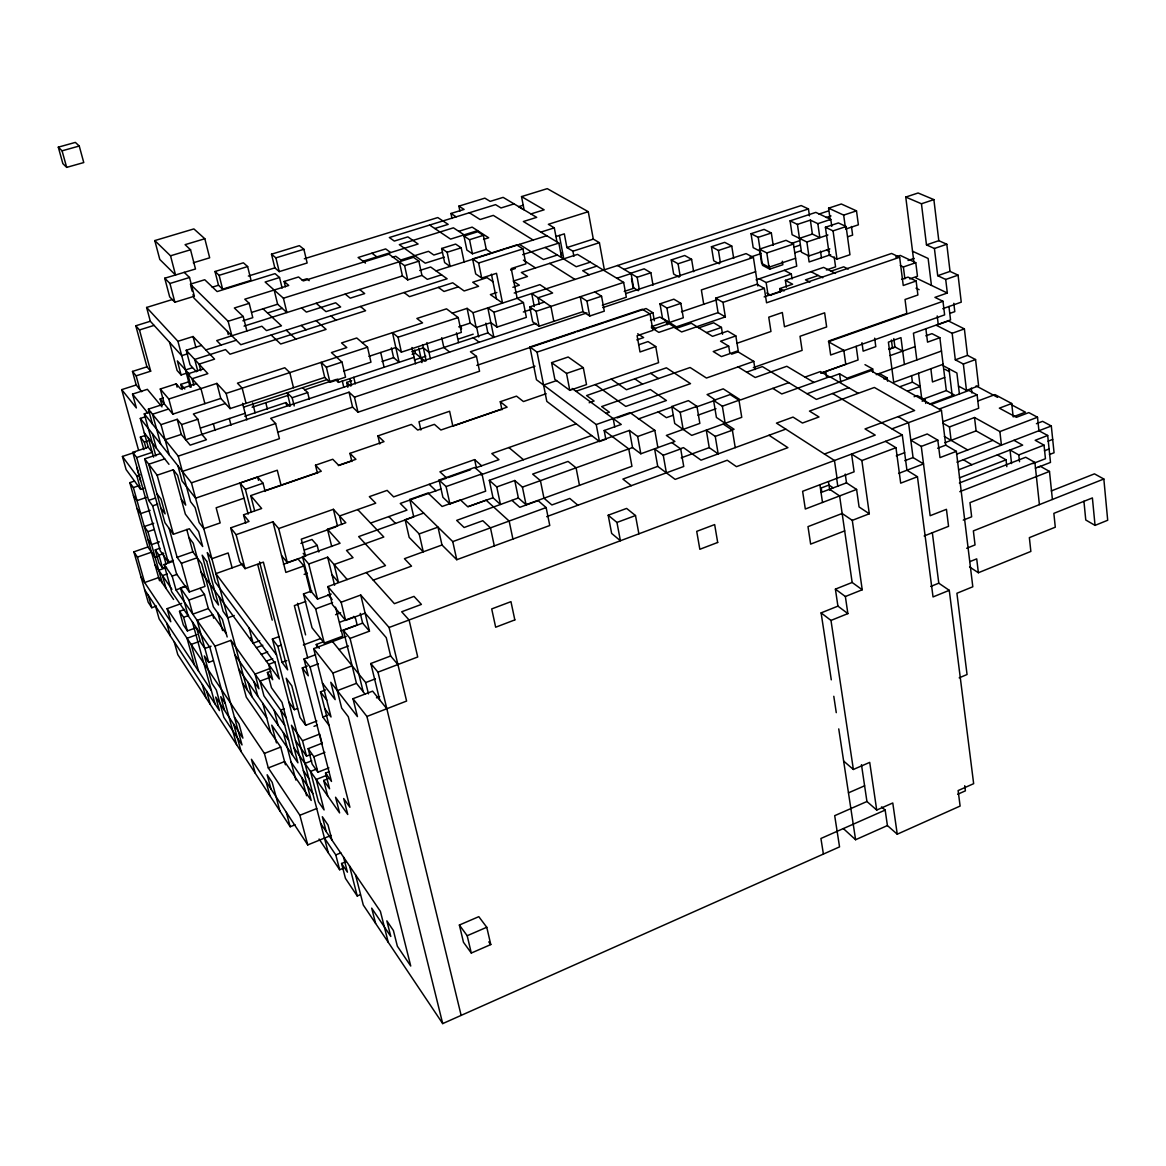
<?xml version="1.0" encoding="UTF-8"?>
<svg xmlns="http://www.w3.org/2000/svg" width="1166" height="1166" viewBox="0 0 1166 1166"><rect width="100%" height="100%" fill="white"/><g stroke="black" fill="none" stroke-linecap="round" stroke-linejoin="round"><path stroke-width="1.5" d="M881.525 806.901L885.169 810.078L887.413 825.557L897.252 834.2L960.114 806.056L958.117 790.577L973.654 783.669L949.27 590.331L938.79 583.189L932.334 532.745M355.484 874.704L363.282 905.02L442.701 1023.602L839.549 846.88L834.696 815.675L866.936 801.508L876.715 810.064L892.777 802.98L897.252 834.2M843.382 828.603L855.596 839.724L887.413 825.557M957.68 794.265L965.39 790.84L964.734 785.709M885.169 810.078L820.922 838.485L823.4 854.066M848.469 792.836L864.604 785.811M471.297 953.045L490.784 944.562L486.761 927.262L478.803 916.665L459.375 925.032L463.47 942.259L471.297 953.045L467.187 935.73L459.375 925.032M467.187 935.73L486.761 927.262M843.645 761.077L853.381 769.458L869.719 762.389L876.715 810.064M959.195 677.84L967.051 674.516L956.907 593.261L972.808 586.775L956.368 451.359L945.743 445.15L937.595 448.24M346.185 861.601L341.58 863.496L345.442 878.377L357.248 896.013L360.352 894.716M319.076 839.024L339.656 869.734L342.993 868.349M324.469 838.121L335.793 854.926L340.836 852.856M949.27 590.331L933.033 596.934L917.453 476.734L906.944 470.233L902.309 435.049L832.582 393.525M930.716 586.454L938.79 583.189M255.237 773.189L251.433 759.27L307.751 844.913L331.115 835.424M969.573 566.953L978.376 572.739L1030.861 551.431L1029.359 537.643L1055.288 527.192L1053.86 513.361L1092.396 497.926L1095.049 525.385L1107.7 520.255L1103.838 479.007L1094.451 473.862L1051.295 490.944M970.054 561.546L976.714 558.864L978.376 572.739M847.871 613.607L837.917 606.131L821.112 612.879L830.979 620.429L847.871 613.607L845.365 596.511L835.395 589.136L852.157 582.461L862.228 589.763L845.365 596.511M174.2 641.81L177.8 654.636L290.203 826.752L295.085 824.785M181.648 603.434L167.117 608.652L264.391 753.411L268.297 767.928L299.881 815.267L316.729 808.534M966.687 548.268L975.038 544.916L973.362 530.894L1103.838 479.007M963.262 520.123L971.657 516.8L969.966 502.633L1049.487 471.428L1052.402 499.456M924.157 535.966L948.556 526.332L946.442 509.323L930.147 515.707L921.271 446.403L910.806 440.165L927.247 433.971L937.814 440.15L939.985 457.611L956.368 451.359M328.448 778.567L323.696 780.448L329.584 788.784L325.533 773.073L328.725 771.805M327.063 775.186L316.175 779.5L324.09 809.947L318.42 801.712L310.506 771.426L316.7 768.977M322.268 743.15L308.145 748.659L312.167 764.124L317.895 772.227L328.899 767.884M295.45 740.468L306.527 756.136L311.176 754.315M308.145 748.659L313.858 756.69L324.906 752.362M304.924 763.453L311.701 760.8M959.793 491.673L1034.883 462.421L1039.402 504.63M1032.887 463.616L1045.45 458.719L1044.036 445.135L1035.204 440.296L1047.695 435.486L1050.493 462.421L1038.075 467.275M1035.393 468.164L1040.276 466.254L1049.487 471.428M268.297 767.928L284.577 761.573L311.191 800.444L291.456 725.237L302.504 740.745L306.527 756.136M959.37 483.001L1025.716 457.261L1034.883 462.421M264.391 753.411L280.729 747.071L285.422 764.779M1044.43 450.805L1049.109 448.983M302.504 740.745L319.659 734.084L322.297 744.331M386.835 708.724L372.624 691.146L352.992 698.696L366.926 716.463L406.599 701.058L389.094 627.483L360.731 595.024L341.142 602.224L327.879 586.585L385.48 565.597L358.662 536.608L413.755 516.888L409.776 499.456L427.995 492.999L442.118 506.481L460.453 499.923L467.785 506.758L486.105 500.17L509.148 521.056L512.923 539.056M844.68 530.894L810.647 544.114L807.994 526.624L842.158 513.477L852.288 520.357L862.228 589.763M1049.444 454.551L1054.064 452.758L1051.309 425.984L1042.579 421.334L1036.414 423.695M958.991 469.665L1022.655 445.135L1013.968 440.311M315.68 654.68L303.991 659.052L310.039 666.923L322.865 717.105L327.835 715.181M376.472 697.836L379.679 696.598M297.549 708.476L294.4 709.686L286.195 678.233L291.791 685.812L300.012 717.44L305.711 725.296L316.846 720.996M1048.059 441.2L1052.694 439.407M314.004 726.345L317.4 725.033M959.399 477.885L1006.039 459.841L1006.812 466.662M1011.549 463.558L1010.048 450.003L1018.763 454.915L1044.036 445.135M852.288 520.357L869.297 513.769L861.863 460.555L851.588 454.07L854.095 471.822L802.616 491.294L805.312 509.017L856.602 489.443L859.08 506.962L869.297 513.769M917.453 476.734L900.691 483.161L895.969 447.7L885.504 441.346M956.965 462.188L1051.309 425.984M397.912 664.533L390.639 655.992L370.817 663.512L377.973 672.155L417.72 656.983L409.077 619.991L401.687 611.771L421.407 604.411L413.988 596.394L394.4 603.667L366.401 572.535M898.592 473.411L923.516 463.908L913.065 457.568L908.533 422.66L898.184 416.626M284.052 708.855L280.7 710.138L292.549 755.072M337.295 690.651L356.461 683.334L365.147 694.207M956.572 454.215L992.878 440.34M332.543 641.562L365.687 682.562L375.365 678.86M821.112 492.489L846.501 482.841L856.602 489.443M904.816 460.687L913.065 457.568M942.667 423.069L949.459 426.945L974.528 417.515L999.889 431.58L1037.507 417.239L1038.921 430.75L1047.695 435.486M293.992 747.843L339.598 812.921L335.56 797.238L347.76 814.495L343.679 798.535L349.902 807.266L320.49 691.861L325.547 689.937M896.26 455.862L904.627 452.7M921.271 446.403L937.814 440.15M346.185 636.461L313.669 648.617L332.878 673.074L352.117 665.786M820.82 488.131L828.982 485.041L833.078 487.782M944.81 442.745L976.102 430.881L1001.419 445.135L999.889 431.58M269.856 677.431L260.018 681.119L263.953 695.883L284.679 725.208M325.533 773.073L331.494 781.439L302.3 667.943L307.256 666.077M310.039 666.923L318.435 663.76M1011.388 404.704L1025.41 412.181L1013.167 416.83L1011.709 403.509L999.364 408.158L1016.373 417.326L1028.806 412.604L1037.507 417.239M861.863 460.555L895.969 447.7M978.128 400.9L994.977 394.604L1011.709 403.509M278.732 636.723L272.378 639.07L277.872 646.372L282.055 662.361L286.821 660.568M269.681 668.614L255.019 674.094L258.939 688.8L234.803 654.636M369.476 631.156L362.641 623.125L343.358 630.31L350.062 638.414L369.476 631.156L360.731 595.024M276.473 742.873L271.751 725.165L297.928 762.812L282.026 702.398L271.445 687.663L267.422 672.49L270.789 671.222M389.094 627.483L902.309 435.049M942.871 421.713L978.668 408.275L977.108 394.91L968.888 390.479L931.561 404.325M338.971 649.52L348.415 645.964M303.349 644.973L320.592 638.56M340.836 631.01L357.394 624.845M939.65 408.872L977.108 394.91M266.285 661.122L272.727 658.717M824.449 454.026L875.2 435.093L865.041 428.928L914.61 410.519L874.369 387.462L809.481 411.102L818.984 416.976L802.441 423.039L793.026 417.093L776.469 423.127L834.462 460.497L837.042 478.264M891.917 428.855L941.443 410.374L945.743 445.15M317.108 647.8L316.278 644.477L322.865 642.014M311.818 590.929L303.481 593.96L312.036 627.76L324.265 643.049L342.702 636.155L335.531 607.165M275.409 661.836L268.632 664.372L272.684 679.72L267.422 672.49M256.418 647.64L262.787 645.279M922.16 401.25L925.338 400.069L925.76 403.451M339.656 622.25L354.858 616.61M327.879 586.585L332.325 604.513L345.617 620.385L365.118 613.156L386.252 637.656L390.639 655.992M958.467 386.077L966.468 390.391L978.609 385.888L975.563 359.551L967.488 355.382L955.318 359.828L952.156 333.301L936.313 325.285L948.439 320.956L964.384 328.899L967.488 355.382M277.872 646.372L281.079 645.192M261.315 654.345L267.728 651.954M635.499 515.547L626.623 508.42L608.186 515.226L616.945 522.441L635.499 515.547L638.881 533.824M914.129 396.717L917.292 395.551L925.338 400.069M259.785 640.717L253.124 643.18L249.072 627.978M335.575 614.686L340.618 612.82M172.437 561.575L164.071 564.519L172.145 576.091L175.993 589.909L215.01 646.153L242.018 744.943L223.843 717.309L216.322 689.995L211.935 683.422L204.341 655.933L208.714 662.39L213.334 660.67M925.002 401.381L929.725 404.034L954.269 394.924L946.311 390.566L921.854 399.617L918.517 373.251M211.075 646.197L204.881 648.471L200.523 642.087L196.675 628.153M907.848 391.004L920.193 386.471L912.41 382.156L900.108 386.646M944.722 377.463L932.479 381.952L930.847 368.748M303.481 593.96L315.665 608.856L332.558 602.647M215.01 646.153L230.941 640.309L286.034 717.644M423.681 513.084L405.112 519.73L419.192 533.911L437.993 527.134L441.987 545.003L456.766 559.709L549.769 525.502L546.14 507.574L538.124 500.651L519.788 507.297L512.005 500.403M441.987 545.003L404.442 558.689L411.525 566.137L373.237 580.143M769.035 435.268L787.895 447.657L736.46 466.662L727.249 460.235L675.158 479.386L657.726 466.385L622.877 479.095L631.316 485.683M681.25 457.83L709.234 447.627L718.169 453.88L715.254 436.39L706.305 430.239L709.234 447.627M196.967 634.668L187.026 638.298L194.474 664.999M409.776 499.456L452.758 541.607L546.14 507.574M943.105 364.273L893.695 382.302L888.405 342.134L900.954 337.644L904.408 364.462M305.725 601.467L294.357 605.62L307.707 657.872M199.488 641.387L191.151 644.434L198.614 671.266M546.14 393.729L523.447 401.556L516.509 396.134L500.272 401.716L507.123 407.182L440.879 430.021L434.393 424.351L417.705 430.079L411.409 424.424L377.915 435.895L384.008 441.652L349.946 453.355L355.936 459.317L338.65 465.278L332.762 459.258L315.49 465.205L321.262 471.268L250.719 495.608L261.665 508.507L243.548 514.804L249.014 521.45L230.679 527.848L236.115 534.669L272.917 521.77L278.674 528.562L333.389 509.309L345.836 522.762L327.486 529.277L340.064 543.269L302.533 556.692L311.322 591.585L317.531 599.105L331.202 594.106M546.694 516.655L683.742 466.487L680.696 448.925L671.937 442.657M785.782 429.132L701.014 460.162L683.451 447.613L680.04 448.852M955.318 359.828L963.349 364.025L975.563 359.551M730.688 430.487L734.041 429.263L716.42 417.443L713.592 400.434L730.135 394.545L738.982 400.244L741.751 417.326L691.73 435.384L674.72 423.491L671.762 406.526L688.406 400.623L696.947 406.366L699.848 423.404L666.384 435.428L674.866 441.477L640.819 453.778L637.671 436.507L629.392 430.429L489.312 480.334L496.76 486.936L514.76 480.494L518.374 497.984L526.055 504.703L631.943 466.298L628.736 448.895L604.177 430.502L621.23 424.453L572.112 388.453M848.659 387.695L816.389 399.399L762.36 366.59L746.59 372.173M657.726 466.385L654.607 448.91L663.25 455.25L680.696 448.925M715.254 436.39L732.379 430.181L735.236 447.642M184.519 609.497L179.52 611.305L183.281 624.83L187.391 630.908L195.742 627.876M883.988 379.008L887.151 377.857L887.588 381.209M234.235 615.502L227.807 617.834L223.129 611.392L219.193 596.817M179.52 611.305L183.616 617.31L188.644 615.502M226.306 633.794L208.32 608.55L192.813 614.147L188.921 600.067L180.439 587.926L185.569 586.104M873.145 372.333L872.678 368.952L847.157 378.178L839.564 373.79L829.959 377.245M304.137 574.386L307.387 573.22M518.374 497.984L456.664 520.386L464.112 527.498L482.797 520.721L490.463 527.863L494.311 545.892M807.076 393.744L870.9 370.701L941.443 410.374M876.264 374.65L941.487 351.024M514.76 480.494L522.426 487.111L628.736 448.895M310.564 592.488L303.889 565.933L285.859 572.419L272.917 521.77M302.533 556.692L308.728 563.994L327.675 557.188L347.206 579.531M468.528 506.554L493.014 497.751L500.462 504.455L496.76 486.936M627.41 449.435L632.54 447.598L640.819 453.778M890.183 355.586L915.135 346.608M946.311 390.566L939.869 337.717L927.538 342.148L925.862 328.754M952.156 333.301L964.384 328.899M304.486 549.988L317.196 545.44L318.828 552.014M160.544 453.559L144.671 458.85L176.547 573.905L189.315 592.007L205.012 586.396L193.279 543.283L188.921 537.439M158.299 556.371L155.165 557.465L147.878 546.985L133.871 551.853L148.199 602.254L151.784 607.719L156.419 606.072M637.671 436.507L654.811 430.371L657.886 447.613M713.592 400.434L722.352 406.205L738.982 400.244M449.93 503.945L485.668 491.163L481.981 473.848L474.737 467.449L439.086 480.042L442.905 497.314L449.93 503.945L446.097 486.572L439.086 480.042M697.895 415.198L715.997 408.727M788.814 382.652L740.483 399.953L723.241 388.846L707.106 394.56L715.589 400.142L696 407.123M804.919 377.128L820.456 371.56L829.507 376.851M281.574 555.643L287.346 562.624L305.55 556.109L301.309 539.158L335.881 526.886M283.411 564.271L298.059 559.024L303.889 565.933M821.141 373.047L845.758 364.229L843.805 350.339L828.428 341.74L942.988 301.294L944.62 314.878L843.324 350.908M821.024 373.251L858.074 359.973L856.194 346.331M888.696 349.159L894.92 346.929L902.688 351.083M925.819 335.852L931.955 333.651L939.869 337.717M188.921 600.067L204.487 594.485L208.32 608.55M889.439 349.188L895.459 347.031M243.417 563.834L215.899 573.628L276.546 654.971M300.901 543.4L311.963 539.464L317.196 545.44M843.805 350.339L830.658 355.003L828.662 341.011L906.813 313.435L905.035 299.502L917.89 294.998L916.141 281.006L908.037 277.114L901.624 279.33M950.217 313.26L954.794 311.628L953.803 303.291M175.993 589.909L186.123 586.294M671.762 406.526L680.215 412.327L696.947 406.366M370.569 523.082L406.963 510.125L400.259 503.45L416.539 497.663M575.96 391.28L658.586 362.67L655.758 346.564L640.003 351.972L637.102 335.735L652.916 330.342L650.06 314.033L642.32 309.238L529.947 346.987L537.06 352.132L546.81 401.381L599.455 441.52L606.203 439.116M672.986 415.315L666.398 417.676L658.178 411.933M230.679 527.848L239.598 561.648L245.064 568.658L263.37 562.129L305.711 725.296M529.947 346.987L536.462 379.737L596.234 424.541L630.034 412.604L654.811 430.371M448.356 477.55L470.583 469.694M475.32 468.018L498.946 459.666L491.804 453.559L576.266 423.841M617.178 417.894L666.398 400.506L650.351 389.517L601.671 406.57L609.366 412.196L606.072 413.362M172.145 576.091L177.232 574.299M942.769 308.699L961.25 302.154L958.073 275.147L950.028 271.401L937.712 275.686L934.418 248.489L926.474 244.889L921.446 203.773L905.763 197.069L913.998 262.933M446.097 486.572L481.981 473.848M418.171 497.095L440.821 489.064M480.829 474.853L591.614 435.545M638.37 418.958L672.942 406.686M159.99 548.224L155.253 549.871L158.868 562.784L162.613 568.163L165.761 567.055M158.751 570.247L166.549 567.507M937.712 275.686L945.713 279.461L947.331 293.016L934.943 297.374L942.988 301.294M481.645 465.773L474.62 459.608L439.932 471.807L446.767 478.104L393.656 496.876L387.141 490.39L369.331 496.658L375.729 503.202L339.568 515.984L341.638 524.525M755.058 369.52L753.775 361.387L706.45 378.032L690.112 367.509L626.448 389.735L611.217 379.081M169.143 528.446L177.115 557.333L181.4 563.295L197.214 557.742M167.161 573.964L162.468 575.625L166.038 588.407M753.338 367.611L802.121 350.383L800.022 336.289L826.65 326.961L824.639 312.823L784.47 326.772L782.328 312.503L768.758 317.181L770.959 331.479L736.868 343.329M155.253 549.871L158.984 555.191L163.736 553.529M177.115 557.333L192.842 551.824L201.631 563.732L213.334 606.816L222.429 619.452L227.166 636.971M132.764 452.335L136.684 457.524L152.25 452.35L148.242 447.19L132.764 452.335L160.223 550.76L168.283 562.201L173.384 560.409M729.843 353.269L728.692 346.156L713.257 351.534L721.419 356.592L736.941 351.17L753.775 361.387M916.141 281.006L903.256 285.495L899.642 257.263L891.582 253.459L764.153 296.907M133.871 551.853L137.413 557.1L151.507 552.188M589.18 402.736L594.077 401.031L586.585 395.565L666.413 367.815L690.505 383.643L625.778 406.424L595.243 384.605M731.607 354.173L738.384 351.811L735.833 335.925L727.73 331.1L712.528 336.347L691.278 323.23L676.499 328.273L669.065 323.667L654.272 328.695M945.713 279.461L958.073 275.147M569.795 390.348L586.513 384.576L583.321 367.698L568.192 357L551.591 362.641L554.856 379.358L569.795 390.348L566.53 373.441L551.591 362.641M735.833 335.925L720.559 341.215L728.692 346.156M164.727 458.894L148.767 464.228L164.945 522.689L173.399 534.261L189.329 528.752L202.68 546.504L198.672 531.652L185.35 514.133L173.268 469.767L157.133 475.203L144.671 458.85M909.728 278.907L917.467 276.225L915.776 262.7L900.269 255.427L895.663 257.001M159.407 541.884L151.565 544.609L147.907 539.392M706.581 332.514L721.433 327.413L722.541 334.263M153.708 523.301L144.292 526.536L147.936 531.681L162.322 582.971M900.269 265.498L903.373 266.97L915.776 262.7M243.913 498.203L216.147 507.778L220.17 522.922L203.773 528.621L199.182 522.63L195.101 507.545L190.568 501.701L178.238 456.125L144.278 413.843L150.574 411.802M264.988 490.93L317.822 472.711M338.388 465.613L350.981 461.27M501.322 409.412L452.845 426.144L449.624 411.248L419.017 421.728L420.868 430.021M147.936 531.681L154.233 529.51M638.633 344.801L648.048 341.58L655.758 346.564M697.545 326.407L725.354 316.904L723.007 302.373L715.705 298.175L718.067 312.634L725.354 316.904M899.642 257.263L766.558 302.796L764.342 288.352L756.851 284.271L715.705 298.175M248.169 514.148L240.079 483.059L257.657 477.04L263.05 483.22L265.148 491.454M696.758 326.772L681.629 331.96L673.977 327.223L658.834 332.383L651.357 327.661M698.886 327.835L713.65 322.778L721.433 327.413M566.53 373.441L583.321 367.698M934.418 248.489L946.807 244.248L950.028 271.401M543.575 385.072L556.619 380.597M908.052 260.47L914.115 258.386M240.079 483.059L245.37 489.283L263.05 483.22M780.229 292.039L779.719 288.614L792.632 284.212L785.388 280.365L786.394 287.186M818.299 275.482L805.487 279.84L809.933 282.143M831.037 271.139L843.718 266.825L848.25 269.069M636.825 339.889L643.617 337.572L637.7 333.753M718.067 312.634L676.44 326.83L662.492 318.216L660 303.845L673.861 299.181L680.857 303.349L683.305 317.779L666.325 323.55M136.684 457.524L148.621 500.389L152.629 505.855L157.789 504.106M769.779 295.377L780.783 291.617M926.474 244.889L938.805 240.677L946.807 244.248M150.108 510.387L140.663 513.608L137.078 508.58M650.497 320.242L659.912 317.065L666.952 321.408L667.506 324.658M759.226 278.791L766.149 282.536L791.32 274.01L792.064 279.009M681.454 311.788L717.352 299.633M836.984 259.114L849.956 254.727L846.108 226.525L838.412 222.939L825.411 227.253L829.361 255.354L836.984 259.114L833.049 230.883L825.411 227.253M785.388 280.365L823.619 267.393L835.541 273.412M146.479 497.416L137.02 500.622L133.449 495.637M145.473 416.728L140.314 418.419L191.443 482.826L534.975 366.211M652.756 326.232L666.952 321.408M723.007 302.373L764.342 288.352M148.621 500.389L155.472 498.057M826.388 269.973L835.57 266.854L834.186 256.943M760.349 251.36L753.192 247.658L751.035 233.696L758.206 237.325L762.491 265.323L769.72 269.142L782.838 264.726L782.313 261.228M827.904 234.993L806.872 242.003L792.122 234.745L790.082 220.855L797.427 224.397L801.479 252.25L808.883 255.966L829.857 248.912M134.513 481.062L129.79 482.651L133.361 487.563L139.687 485.435M182.377 471.414L279.417 438.693L275.628 423.55L270.658 418.332L349.071 392.184L354.464 397.183L357.991 412.21L479.561 371.225L476.457 356.388L470.423 351.738L586.979 312.896M648.267 314.339L652.945 312.765L654.359 320.796M660 303.845L666.937 308.043L680.857 303.349M537.06 352.132L650.06 314.033M756.064 279.855L796.728 266.139L793.303 242.761M830.658 254.684L809.117 261.956L808.155 255.296M135.096 452.248L122.43 456.46L126.117 469.577L140.576 489.356L143.797 488.262M178.238 456.125L275.628 423.55M354.464 397.183L476.457 356.388M794.775 252.803L800.984 250.734M847.871 236.698L852.623 235.109L851.457 226.481M122.43 456.46L136.845 475.976L140.066 474.897M277.595 432.324L352.584 407.123L357.991 412.21M476.807 365.395L530.574 347.322M532.192 346.783L575.421 332.252M577.01 331.727L589.705 327.457M591.279 326.932L603.901 322.69M605.46 322.166L646.081 308.524L652.945 312.765M755.597 271.722L701.364 289.94L703.725 304.239M759.474 249.16L766.82 252.949L793.507 244.058L786.03 240.327L759.474 249.16L761.646 263.356L768.992 267.218L795.591 258.284M799.453 238.36L812.367 234.06L819.829 237.675L817.847 223.668L810.37 220.112L797.427 224.397M544.435 302.067L529.743 306.906L532.673 321.801L539.086 326.261L583.029 311.643L589.719 316.03L604.294 311.162L601.554 296.208L594.777 291.937M602.341 305.215L626.317 297.228L623.65 282.405L577.505 254.392L521.377 272.494L527.469 276.502L513.2 281.123L519.307 285.204L512.894 287.288M749.884 257.278L761.209 253.503M791.699 243.344L799.687 240.692M602.793 307.62L753.396 257.438L757.798 285.932M833.049 230.883L846.108 226.525M845.598 229.09L858.38 224.819L856.5 210.871L841.313 203.992L828.603 208.175L830.279 220.287M921.446 203.773L933.879 199.619L938.805 240.677M793.929 247.192L800.124 245.137M165.106 439.771L181.284 434.422L190.16 445.15L206.426 439.728L201.864 434.379L197.856 419.221L193.367 414.017L225.402 403.494M200.567 428.039L245.137 413.274M290.436 405.885L287.2 392.753L292.156 397.708L307.678 392.563L309.281 399.166M335.866 379.97L338.475 382.375L414.105 357.335M496.847 292.506L490.405 294.59L502.531 303.073L496.512 273.31L481.704 278.062L475.684 273.908L472.594 258.954L516.698 244.947L522.936 248.897L525.881 263.866L511.233 268.574L517.165 298.292L523.417 302.577L526.362 317.385L496.978 327.107L493.932 312.24L487.84 307.882L493.903 337.368L487.869 332.908L429.001 352.394L423.345 347.832L411.802 351.636M817.847 223.668L830.79 219.383L831.766 226.379M828.603 208.175L843.674 215.112L856.5 210.871M583.029 311.643L580.231 296.732L586.935 301.047L601.554 296.208M244.743 416.218L285.932 402.561L289.62 406.293M347.818 387.272L346.681 382.433L351.68 380.772M414.396 359.988L425.809 356.198M905.763 197.069L918.094 192.988L933.879 199.619M624.233 291.427L633.706 288.293L631.083 273.558L617.543 265.498M535.879 323.419L185.686 439.757L181.619 424.57L177.217 419.308L160.981 424.643L148.374 409.135L164.348 403.946L160.296 388.992L176.226 383.847L180.541 388.788L196.486 383.629M625.865 293.541L746.094 253.605L753.396 257.438M679.108 277.158L673.656 274.025L671.266 259.931L684.719 255.5L691.598 259.318L693.653 271.693M719.291 263.793L713.709 260.747L711.435 246.726L724.698 242.353L731.752 246.055L733.691 258.371M751.035 233.696L764.109 229.396L771.338 232.996L773.189 245.254M790.082 220.855L815.821 212.387L830.79 219.383M616.829 278.251L631.083 273.558M143.855 449.624L140.372 437.075L145.458 435.399M818.94 214.063L828.37 210.959M181.619 424.57L197.856 419.221M160.296 388.992L168.808 399.02L216.891 383.395L220.782 398.437L230.066 408.61L324.731 377.42L329.963 382.317L345.544 377.172L341.988 362.058L331.421 352.555L346.812 347.555L341.536 342.935L356.767 337.98L367.523 347.206L370.963 362.174L343.649 371.182M368.922 356.359L395.813 347.526L401.395 352.147L461.357 332.397L458.209 317.56L446.52 308.844L416.903 318.464L422.558 322.865L362.116 342.571M452.335 313.173L467.114 308.363L470.19 323.099L476.151 327.515L490.871 322.661L496.978 327.107M523.33 311.978L531.39 309.325M243.563 407.167L326.48 379.795M381.967 361.489L393.612 357.641L399.136 362.291L392.49 332.674L398.058 337.222L401.395 352.147M650.861 272.757L644.171 268.836L630.529 273.325L637.161 277.275L650.861 272.757L653.018 285.189M671.266 259.931L678.087 263.778L691.598 259.318M711.435 246.726L718.431 250.457L731.752 246.055M758.206 237.325L771.338 232.996M529.743 306.906L536.141 311.293L623.65 282.405M140.372 437.075L144.292 442.103L147.688 440.981M252.118 407.24L287.856 395.434M304.72 389.852L336.522 379.344M412.137 354.362L415.387 353.283L425.124 361.256M458.85 338.927L473.192 334.176M826.271 217.503L831.008 215.929M163.313 397.912L160.15 398.947L172.874 414.119L220.782 398.437M623.97 269.433L808.461 208.947L809.452 215.841M324.731 377.42L321.131 362.364L326.363 367.188L341.988 362.058M493.932 312.24L523.417 302.577M458.734 326.859L470.19 323.099M514.206 293.016L539.887 284.65L552.597 293.001L538.036 297.782L539.319 304.355M596.817 266.11L582.694 270.716L589.209 274.753M168.574 409.004L152.527 414.236L160.689 444.1M216.891 383.395L226.146 393.408L367.523 347.206M398.058 337.222L458.209 317.56M467.114 308.363L473.061 312.707L801.173 205.551L808.461 208.947M590.302 262.161L576.237 266.723L545.12 247.454M191.224 387.083L187.741 373.892L203.423 368.85M458.398 286.851L443.984 291.485L438.372 287.39M510.635 270.046L515.357 268.53M557.348 255.033L543.414 259.508L519.482 244.394M556.007 236.509L564.329 233.856L566.909 247.571L572.914 251.2L599.411 242.674L604.382 269.929M141.727 391.703L136.203 384.984L121.716 389.633L136.364 407.94L132.53 394.108L147.368 389.327L161.957 406.876M182.188 389.561L180.803 384.372L188.965 381.734M185.511 369.943L192.186 367.8M566.909 247.571L593.305 239.103L599.411 242.674M169.609 342.381L177.086 370.453L181.109 374.956L187.682 372.843M188.426 353.531L181.736 355.659L150.327 321.262L146.61 307.46L172.364 299.516M132.487 371.429L146.945 366.824L150.676 371.182L136.145 375.831L132.487 371.429L136.203 384.984M205.814 349.931L236.304 340.224M441.55 274.812L427.354 279.344L421.932 275.38L418.856 261.169L413.493 257.322L283.411 298.204L265.119 282.026L279.549 277.537L282.114 288.06M472.594 258.954L478.628 263.02L522.936 248.897M522.645 254.64L558.849 243.067L561.531 257.147M244.058 326.116L402.43 275.948L407.721 279.898L421.932 275.38M419.702 270.483L430.633 267.014L447.103 278.776L240.808 344.713L193.935 298.044L193.031 294.575M486.251 249.407L483.394 235.357L477.769 231.743L463.981 236.057L466.881 250.049L472.434 253.78L486.251 249.407L491.935 253.139M540.82 232.121L554.302 227.851L556.94 241.712M196.427 371.75L190.043 364.769L186.225 350.266L201.499 345.413M436.055 270.891L478.06 257.555M479.794 257.001L504.018 249.305M505.738 248.752L546.767 235.721M441.652 248.475L447.146 252.25L450.134 266.431L444.64 262.583L441.652 248.475L455.629 244.088L461.182 247.819L464.126 261.971M463.981 236.057L469.534 239.715L483.394 235.357M251.594 312.415L277.625 304.224L286.894 312.546L283.411 298.204M442.468 252.308L433.839 255.033L428.52 251.317L400.856 260.003L395.74 256.272L392.272 257.351M483.569 239.365L488.671 237.762L472.157 227.122L458.734 231.32M279.549 277.537L275.045 273.631L217.138 291.573L204.75 279.738L190.32 284.169L228.142 321.262L243.242 316.511L246.886 330.998M285.408 286.763L284.125 281.472L298.569 276.969L303.262 280.919L388.919 254.159L404.602 265.659L418.856 261.169M447.146 252.25L461.182 247.819M146.61 307.46L177.932 341.303L193.046 336.522L214.573 359.143L199.051 364.127L200.756 370.671M242.907 320.781L252.789 317.662L249.218 303.335L244.773 299.196L288.745 285.466L284.125 281.472M267.553 312.998L282.23 308.363M444.406 257.147L425.269 263.181L399.34 244.656L453.414 227.822L464.112 234.862M593.305 239.103L588.276 211.702L548.37 224.309L554.302 227.851M477.608 230.635L450.557 239.103L429.627 225.053M530.938 213.932L544.128 209.807L521.523 196.602L524.132 209.924M249.218 303.335L234.337 307.999L243.242 316.511M146.945 366.824L135.795 325.78L150.327 321.262M523.432 205.158L518.622 206.644L522.747 209.108M135.795 325.78L139.483 329.949L154.101 325.387M302.169 280.204L306.891 278.732L309.223 280.671M363.005 261.213L418.084 244.015L407.867 236.873L394.312 241.071L389.357 237.529L495.565 204.648L501.016 207.956L514.075 203.89M212.183 287.215L218.508 285.262L222.633 289.153L251.054 280.35L247.629 266.562L243.388 262.802L215.01 271.503L218.508 285.262M248.358 276.05L274.841 267.874L279.228 271.634L307.139 262.991L303.889 249.276L299.37 245.647L271.503 254.188L274.841 267.874M304.341 258.765L437.789 217.561L448.152 224.368L434.787 228.507M452.014 218.494L450.965 213.48L464.097 209.428L458.879 206.134L484.852 198.147L490.172 201.383L503.129 197.375L536.681 217.357L523.388 221.525L558.849 243.067M193.294 262.787L209.676 257.803L204.822 238.739L185.073 244.671L190.539 249.772L195.494 268.996L164.741 278.222L169.668 296.864L174.885 302.227L194.372 296.208L189.519 277.493L184.184 272.305M521.523 196.602L547.262 188.644L588.276 211.702M215.01 271.503L219.121 275.322L247.629 266.562M271.503 254.188L275.89 257.875L303.889 249.276M164.741 278.222L169.945 283.484L189.519 277.493M204.822 238.739L193.877 228.915L154.801 240.575L170.528 255.806L190.539 249.772M66.666 167.379L83.763 162.555L79.244 146.027L75.353 142.398L58.3 147.164L62.862 163.634L66.666 167.379L62.075 150.822L58.3 147.164M62.075 150.822L79.244 146.027M912.526 251.229L928.136 258.458L931.43 285.379M915.864 277.916L947.331 293.016M916.039 288.162L919.143 289.678M826.563 250.122L829.434 251.535M810.938 271.693L822.759 277.77M784.281 270.337L791.32 274.01M942.696 365.439L956.892 372.989L959.443 394.225M944.926 369.272L949.518 371.721M976.088 385.888L997.615 397.373M779.719 288.614L784.077 290.961M766.732 293.03L771.061 295.406M864.983 364.637L872.678 368.952M879.412 373.514L887.151 377.857M997.367 454.886L1006.039 459.841M944.314 436.434L967.678 449.959M1095.049 525.385L1085.765 519.992L1083.928 501.234M858.293 393.321L829.813 376.676L781.774 393.948L772.796 388.395M963.364 459.739L971.846 464.709M813.897 382.404L786.817 366.284L755.204 377.507L738.093 366.896M638.341 290.698L633.051 287.492L631.476 278.645M533.154 240.05L493.32 215.389L480.086 219.514L469.373 212.751M651.357 326.086L655.656 328.797M549.58 263.399L574.94 279.417M450.965 213.48L456.183 216.832M523.403 260.135L535.515 267.932M829.609 489.254L839.607 495.929L852.157 582.461M650.613 373.309L658.455 378.556M723.328 424.103L732.379 430.181M492.897 281.676L487.009 277.654L472.74 282.245L478.556 286.311L464.141 290.961L452.714 282.799L409.485 296.66L404.077 292.535M634.741 378.819L642.495 384.124M390.668 252.57L385.669 248.912L358.122 257.497L365.468 263.093M371.925 253.197L376.866 256.884M473.265 337.746L479.211 342.25M449.639 352.074L443.838 347.497L441.725 337.688M359.624 289.518L364.71 293.57L350.223 298.161L345.223 294.08M360.425 306.483L365.614 310.724L230.023 354.187L225.534 349.596L194.722 359.449L197.71 370.846M508.886 447.555L523.461 459.725M577.899 505.228L569.78 498.436L551.868 504.965L543.968 498.203L540.426 480.64L532.643 474.096L568.075 461.415L576.077 467.828L579.473 485.333M316.19 303.262L325.984 311.643L340.676 306.964L335.677 302.781L306.366 312.094L301.586 307.897M330.955 315.899L335.997 320.213M316.117 320.65L326.101 329.395L280.671 344.014L271.153 335.021M301.207 325.416L306.09 329.803M346.681 382.433L350.602 386.019M263.02 308.83L281.472 325.824L266.489 330.605L261.869 326.232L216.701 340.589L221.088 345.063M286.224 330.197L295.902 339.117M429.161 484.327L435.982 490.769M302.635 387.666L307.678 392.563M388.817 516.582L395.507 523.417M357.7 509.571L383.818 537.001L346.506 550.425L353.036 557.683L334.088 564.519L338.431 582.213L332.019 574.765M186.225 350.266L207.854 373.645L192.084 378.731L193.833 385.363M189.664 374.534L177.363 360.892L181.109 374.956M187.741 373.892L200.946 388.584L204.895 403.64M180.803 384.372L184.826 388.948M303.204 553.34L305.55 556.109M353.604 616.377L355.63 618.752L357.219 625.224M327.996 594.602L332.164 599.557M132.53 394.108L147.805 412.997M316.278 644.477L319.309 648.325M144.292 432.848L168.968 464.301M173.268 469.767L177.626 475.305L185.715 505.126L181.342 499.427M322.414 683.028L335.167 699.629L330.78 682.27L357.437 716.594L352.992 698.696M302.3 667.943L308.276 675.799L303.991 659.052M320.49 691.861L326.742 700.066M324.775 708.68L331.027 716.988L313.669 648.617M156.9 493.626L161.083 499.223L165.12 513.885L160.937 508.201M282.055 662.361L287.638 669.852L259.537 561.866M322.865 717.105L329.031 725.383M488.787 941.88L490.784 944.562M201.12 572.112L279.315 678.991L275.22 663.381L215.244 582.155L207.256 552.567L211.877 558.718L228.157 552.961L232.121 567.857M288.862 702.049L294.4 709.686M200.129 588.436L204.487 594.485M167.729 559.695L169.668 562.449M238.651 668.89L288.629 740.191M242.484 683.057L266.723 717.921M303.364 770.639L308.888 778.567M155.078 564.927L171.927 589.34M280.729 747.071L246.288 697.151L230.941 640.309M291.136 762.185L312.809 793.594M173.603 599.47L158.634 577.593L144.642 582.534L137.413 557.1M320.606 823.371L380.393 911.375L388.249 942.303M341.58 863.496L347.439 872.183L343.547 857.127M141.071 577.185L170.79 621.74L167.117 608.652M225.257 703.389L220.753 696.656L224.542 710.415M234.41 717.119L239.074 724.101L242.892 738.122L215.695 697.049L219.441 710.604L159.101 618.84L155.515 606.16M144.642 589.748L211.352 690.491M148.228 595.156L151.784 607.719M133.361 487.563L159.523 580.755M129.79 482.651L147.878 546.985M166.738 623.125L170.353 635.966M164.071 564.519L171.679 591.818L209.865 647.334L236.567 744.622M136.772 467.493L140.547 480.99M136.845 475.976L140.576 489.356M158.984 555.191L162.613 568.163M180.439 587.926L188.149 615.75M206.528 690.957L210.215 704.264M121.716 389.633L138.463 449.872M152.629 505.855L168.283 562.201M183.616 617.31L187.391 630.908M202.316 684.573L206.003 697.807M162.905 552.873L166.111 564.373M148.271 437.935L153.562 457.13M157.133 475.203L173.399 534.261M181.4 563.295L189.315 592.007M208.714 662.39L197.141 620.399L212.737 614.744L213.684 618.257M140.314 418.419L148.242 447.19M144.292 442.103L146.027 448.414M192.39 621.915L215.083 703.972M148.374 409.135L152.454 424.03M233.608 724.101L241.158 751.633M152.382 433.635L156.404 448.283M136.145 375.831L139.876 389.444M144.278 413.843L155.85 455.964M160.981 424.643L169.201 454.813M186.735 529.408L192.842 551.824M271.008 789.018L267.145 774.749L272.188 782.357L279.898 810.968M266.023 781.439L269.842 795.576M160.15 398.947L161.943 405.52M177.932 465.802L182.027 480.917L195.582 498.188L277.275 470.233L281.108 485.377M217.853 613.097L222.575 630.529M139.483 329.949L150.676 371.182M286.34 812.352L290.203 826.752M177.217 419.308L181.284 434.422M248.154 682.431L251.987 696.743M191.443 482.826L247.207 689.864M168.808 399.02L172.874 414.119M262.846 703.404L270.57 732.365M176.226 383.847L177.115 387.17M253.999 681.789L257.875 696.321M177.932 341.303L190.102 387.287M274.185 710.356L278.106 725.194M299.881 815.267L307.751 844.913M250.719 637.802L251.579 641.023M301.834 777.678L306.585 795.737M169.945 283.484L174.885 302.227M236.115 534.669L245.064 568.658M154.801 240.575L159.8 259.464L175.57 275.074L170.528 255.806M283.338 732.642L295.873 780.054M243.548 514.804L245.734 523.213M326.218 831.635L322.326 816.725L328.025 825.032L331.916 840.03M193.046 336.522L195.961 347.672M272.378 639.07L328.302 852.783M213.363 423.797L215.112 430.443M245.37 489.283L251.346 512.355M313.858 756.69L317.895 772.227M190.772 285.903L192.128 291.106M335.793 854.926L339.656 869.734M257.715 564.519L272.217 620.166M349.479 865.857L357.248 896.013M226.146 393.408L230.066 408.61M250.719 495.608L254.582 510.548M323.696 780.448L327.719 795.984M229.294 418.521L231.014 425.167M375.598 923.399L371.692 908.139L390.799 936.458L386.85 920.863L393.394 930.497L397.344 946.18L410.738 966.031L348.299 716.726L341.682 708.112L332.878 673.074M242.572 403.276L246.828 419.906M257.657 477.04L258.502 480.319M219.121 275.322L222.633 289.153M228.142 321.262L231.83 335.779M278.674 528.562L287.346 562.624M297.519 603.288L305.579 634.887M246.055 403.334L242.178 388.161L237.441 383.177L284.796 367.756L289.795 372.595L293.497 387.71M227.428 331.392L228.244 334.584M252.614 402.955L255.106 412.793M308.728 563.994L317.531 599.105M265.79 402.722L267.422 409.193M315.665 608.856L324.265 643.049M327.675 557.188L334.598 585.245M366.926 716.463L442.701 1023.602M343.358 630.31L356.461 683.334M285.932 402.561L286.749 405.812M365.687 682.562L368.456 693.857M327.486 529.277L331.712 546.504M292.156 397.708L294.196 405.957M341.142 602.224L345.617 620.385M350.062 638.414L363.194 691.759M333.389 509.309L337.528 526.303M370.817 663.512L379.664 699.862M274.156 290.013L277.625 304.224M315.49 465.205L317.487 473.396M377.973 672.155L461.138 1015.382M275.89 257.875L279.228 271.634M360.265 613.374L362.641 623.125M326.363 367.188L329.963 382.317M337.688 379.067L338.475 382.375M349.946 453.355L351.884 461.532M349.071 392.184L352.584 407.123M342.279 380.903L343.795 387.331M353.75 377.318L355.28 383.876M350.004 379.067L351.52 385.596M377.915 435.895L379.781 443.984M405.112 519.73L409.179 537.409L423.273 551.824L419.192 533.911M380.714 352.482L384.08 367.275M391.412 347.847L393.612 357.641M414.688 350.077L415.387 353.283M411.933 347.497L415.548 363.85M452.758 541.607L456.766 559.709M422.631 344.582L426.173 360.79M404.602 265.659L407.721 279.898M418.798 348.153L421.99 362.626M399.311 261.782L402.43 275.948M426.858 342.585L430.429 358.909M474.62 459.608L476.413 467.989M489.312 480.334L493.014 497.751M456.504 332.82L458.588 342.615M460.876 325.693L461.547 328.914M476.675 327.354L478.687 336.959M473.061 312.707L476.151 327.515M485.858 323.157L487.869 332.908M500.272 401.716L501.934 409.762M458.879 206.134L459.914 211.119M478.628 263.02L481.704 278.062M522.426 487.111L526.055 504.703M469.534 239.715L472.434 253.78M491.411 274.141L496.439 298.802M536.141 311.293L539.086 326.261M534.29 306.614L531.711 293.541L550.906 306.41L553.806 321.364M596.234 424.541L599.455 441.52M559.359 235.445L563.557 257.54M560.992 252.614L561.618 255.937M608.186 515.226L611.654 533.43L620.414 540.747L616.945 522.441M572.914 251.2L573.876 256.345M604.177 430.502L605.795 439.043M613.185 418.55L614.759 427.033M586.935 301.047L589.719 316.03M629.392 430.429L632.54 447.598M663.25 455.25L666.384 472.842M637.161 277.275L639.347 289.722M666.937 308.043L669.43 322.486M680.215 412.327L683.159 429.394M678.087 263.778L680.172 276.167M722.352 406.205L725.165 423.316M718.431 250.457L720.413 262.787M769.196 265.629L769.72 269.142M766.82 252.949L768.992 267.218M821.112 612.879L831.285 679.836M833.792 696.291L836.27 712.659M838.748 728.896L855.596 839.724M766.149 282.536L767.942 294.24M830.979 620.429L853.381 769.458M821.155 487.607L821.695 491.163M819.887 484.765L822.511 502.459M835.395 589.136L837.917 606.131M861.47 764.692L866.936 801.508M828.487 481.675L829.696 490.114M836.59 477.856L837.815 486.339M810.37 220.112L812.367 234.06M845.248 474.081L846.501 482.841M825.79 371.619L826.519 376.691M806.872 242.003L808.883 255.966M839.564 373.79L840.759 382.2M820.514 251.142L821.447 257.788M861.98 342.673L863.146 351.155L875.797 346.623L874.66 338.169M843.674 215.112L845.35 227.341M891.392 340.006L892.456 348.109M893.826 338.563L894.92 346.929M911.564 375.569L912.41 382.156M916.826 359.959L913.43 333.199L950.552 319.936L948.949 306.512M903.373 266.97L904.874 278.82M948.964 368.777L952.112 394.778M937.216 315.942L938.236 324.337M949.459 426.945L951.106 440.369M963.349 364.025L966.468 390.391M971.322 388.118L971.89 393M974.528 417.515L976.102 430.881M1018.763 454.915L1019.521 461.721M514.833 619.904L495.667 627.221L491.702 608.929L510.956 601.656L514.833 619.904M717.688 542.467L699.833 549.288L696.714 531.361L714.656 524.583L717.688 542.467M206.674 561.254L202.155 555.191L213.961 598.741L218.523 605.023L206.674 561.254"/></g></svg>
